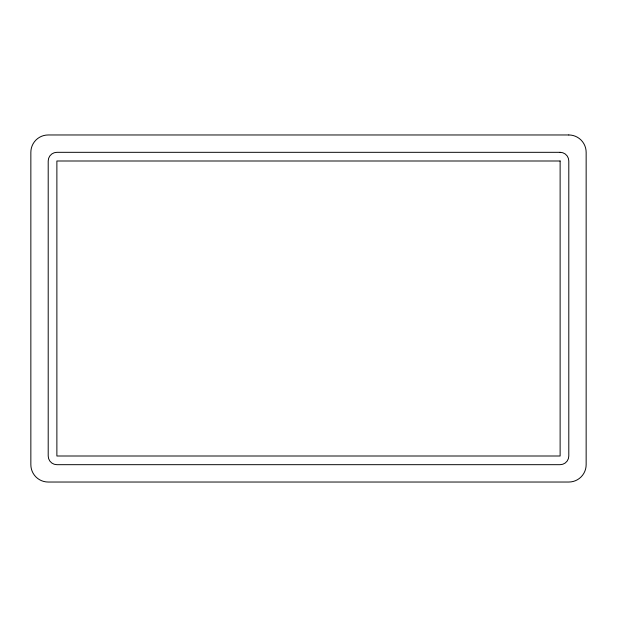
<?xml version="1.0" encoding="UTF-8"?>
<svg xmlns="http://www.w3.org/2000/svg" width="617" height="617" viewBox="0 0 617 617"><rect width="100%" height="100%" fill="white"/><g stroke="black" fill="none" stroke-linecap="round" stroke-linejoin="round"><path stroke-width="0.93" d="M568.797 134.969L48.203 134.969A17.353 17.353 0 0 0 30.85 152.322L30.85 464.678A17.353 17.353 0 0 0 48.203 482.031L568.797 482.031A17.353 17.353 0 0 0 586.15 464.678L586.15 152.322A17.353 17.353 0 0 0 568.797 134.969M560.12 152.322L56.88 152.322A8.677 8.677 0 0 0 48.203 160.998L48.203 456.002A8.677 8.677 0 0 0 56.88 464.678L560.12 464.678A8.677 8.677 0 0 0 568.797 456.002L568.797 160.998A8.677 8.677 0 0 0 560.12 152.322M560.12 160.998L56.88 160.998L56.88 456.002L560.12 456.002L560.12 160.998"/></g></svg>
